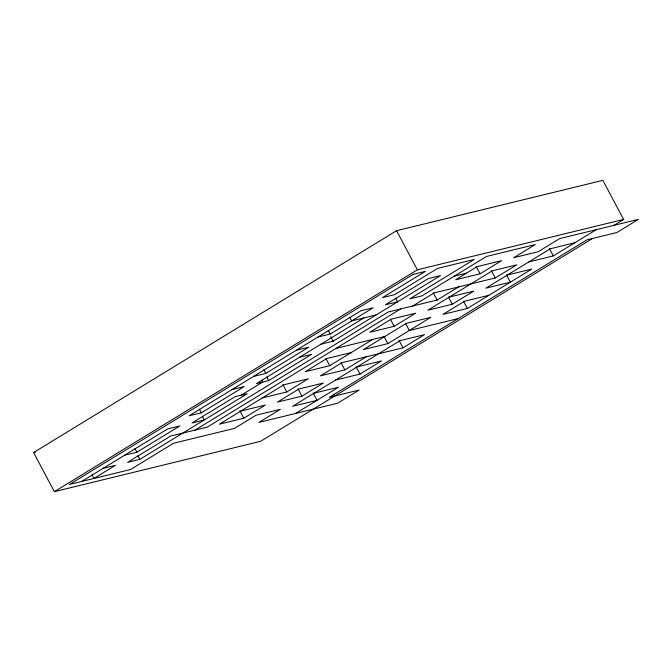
<?xml version="1.0" encoding="UTF-8"?>
<svg xmlns="http://www.w3.org/2000/svg" width="672" height="672" viewBox="0 0 672 672"><rect width="100%" height="100%" fill="white"/><g stroke="black" fill="none" stroke-linecap="round" stroke-linejoin="round"><path stroke-width="1.01" d="M592.511 238.468L260.669 441.294L54.382 491.652L33.6 452.558L396.564 230.706L602.851 180.348L623.633 219.442L613.99 225.338M54.382 491.652L417.354 269.8L623.633 219.442M81.732 481.438L167.647 428.921L179.852 425.939L136.895 452.197L124.69 455.179M318.007 337.016L330.212 334.034L373.17 307.776L360.965 310.758L189.126 415.792L201.34 412.81L244.297 386.551L232.092 389.533M253.571 376.404L265.776 373.422L308.734 347.164L296.528 350.146M363.896 317.932L256.502 383.578L268.708 380.596L311.665 354.337L299.46 357.319M241.122 395.212L262.601 382.082L261.635 380.268M400.52 308.986L207.203 427.148L170.579 436.086L127.621 462.344L139.826 459.371L247.229 393.725L235.024 396.707L192.066 422.957L204.271 419.983L202.331 416.346M320.939 344.19L333.144 341.208L440.546 275.562L428.333 278.544L385.375 304.802L397.58 301.82L395.648 298.183M194.998 430.13L388.307 311.968L437.136 300.048L458.615 286.919M412.726 306.012L434.204 292.883L495.23 277.981L516.709 264.852L492.299 270.816L427.862 310.204L452.273 304.24L473.752 291.11L449.341 297.074M262.366 397.916L286.776 391.952L308.255 378.823L283.844 384.787L219.408 424.175L243.818 418.211L265.297 405.082L240.887 411.046M351.212 352.565L326.802 358.529L305.323 371.658L329.734 365.694L372.7 339.436M394.178 326.306L415.657 313.177L391.247 319.141L369.76 332.27L394.178 326.306L390.306 319.032M480.094 273.79L501.572 260.66L477.162 266.624L455.683 279.754L480.094 273.79L476.23 266.524M301.913 396.144L323.392 383.015L298.981 388.97L277.502 402.1L301.913 396.144L298.049 388.87M313.186 393.061L317.058 400.336L292.639 406.291L400.042 340.645L424.452 334.69L402.973 347.819L341.939 362.712L320.46 375.841L344.879 369.886L366.358 356.756M387.836 343.627L430.794 317.369L406.384 323.324L363.426 349.583L387.836 343.627L383.964 336.353M295.579 413.465L338.537 387.206L314.118 393.162M335.605 380.033L360.016 374.077L381.494 360.948L357.084 366.904M488.888 295.302L464.478 301.258L442.999 314.387L467.41 308.431L531.846 269.044L507.436 274.999M528.914 261.87L553.333 255.914L596.291 229.656M574.812 242.785L550.393 248.741L485.957 288.128L510.367 282.173L506.503 274.898M454.213 276.167L466.418 273.185M376.102 314.95L351.691 320.905L349.759 317.268M336.076 348.373L384.905 336.454M458.136 318.578L409.315 330.498L405.443 323.224M33.6 452.558L35.633 452.063M103.211 468.308L115.416 465.326L93.937 478.456L92.005 474.818M549.461 248.64L553.333 255.914M491.366 270.707L495.23 277.981M463.546 301.157L467.41 308.431M448.409 296.965L452.273 304.24M433.264 292.774L437.136 300.048M396.564 230.706L417.354 269.8M399.109 340.544L402.973 347.819M356.143 366.803L360.016 374.077M328.28 330.397L330.212 334.034M330.725 336.664L333.144 341.208M341.006 362.611L344.879 369.886M325.87 358.42L329.734 365.694M333.791 394.195L334.757 396.01M282.912 384.678L286.776 391.952M263.844 369.785L265.776 373.422M266.776 376.958L268.708 380.596M239.954 410.936L243.818 418.211M199.399 409.172L201.34 412.81M134.963 448.56L136.895 452.197M137.894 455.734L139.826 459.371M413.196 274.352L69.527 484.42L130.553 469.518L173.519 443.26L234.545 428.358L256.024 415.229L280.434 409.273L258.955 422.402L337.688 403.183L359.167 390.054L329.263 397.354L587.017 239.803L616.921 232.504L638.4 219.374L559.667 238.594L538.188 251.723L513.778 257.687L535.256 244.558L486.436 256.477L421.999 295.865L409.786 298.838L474.23 259.451L437.606 268.397L394.649 294.647L382.444 297.629L425.401 271.37L413.196 274.352"/></g></svg>
